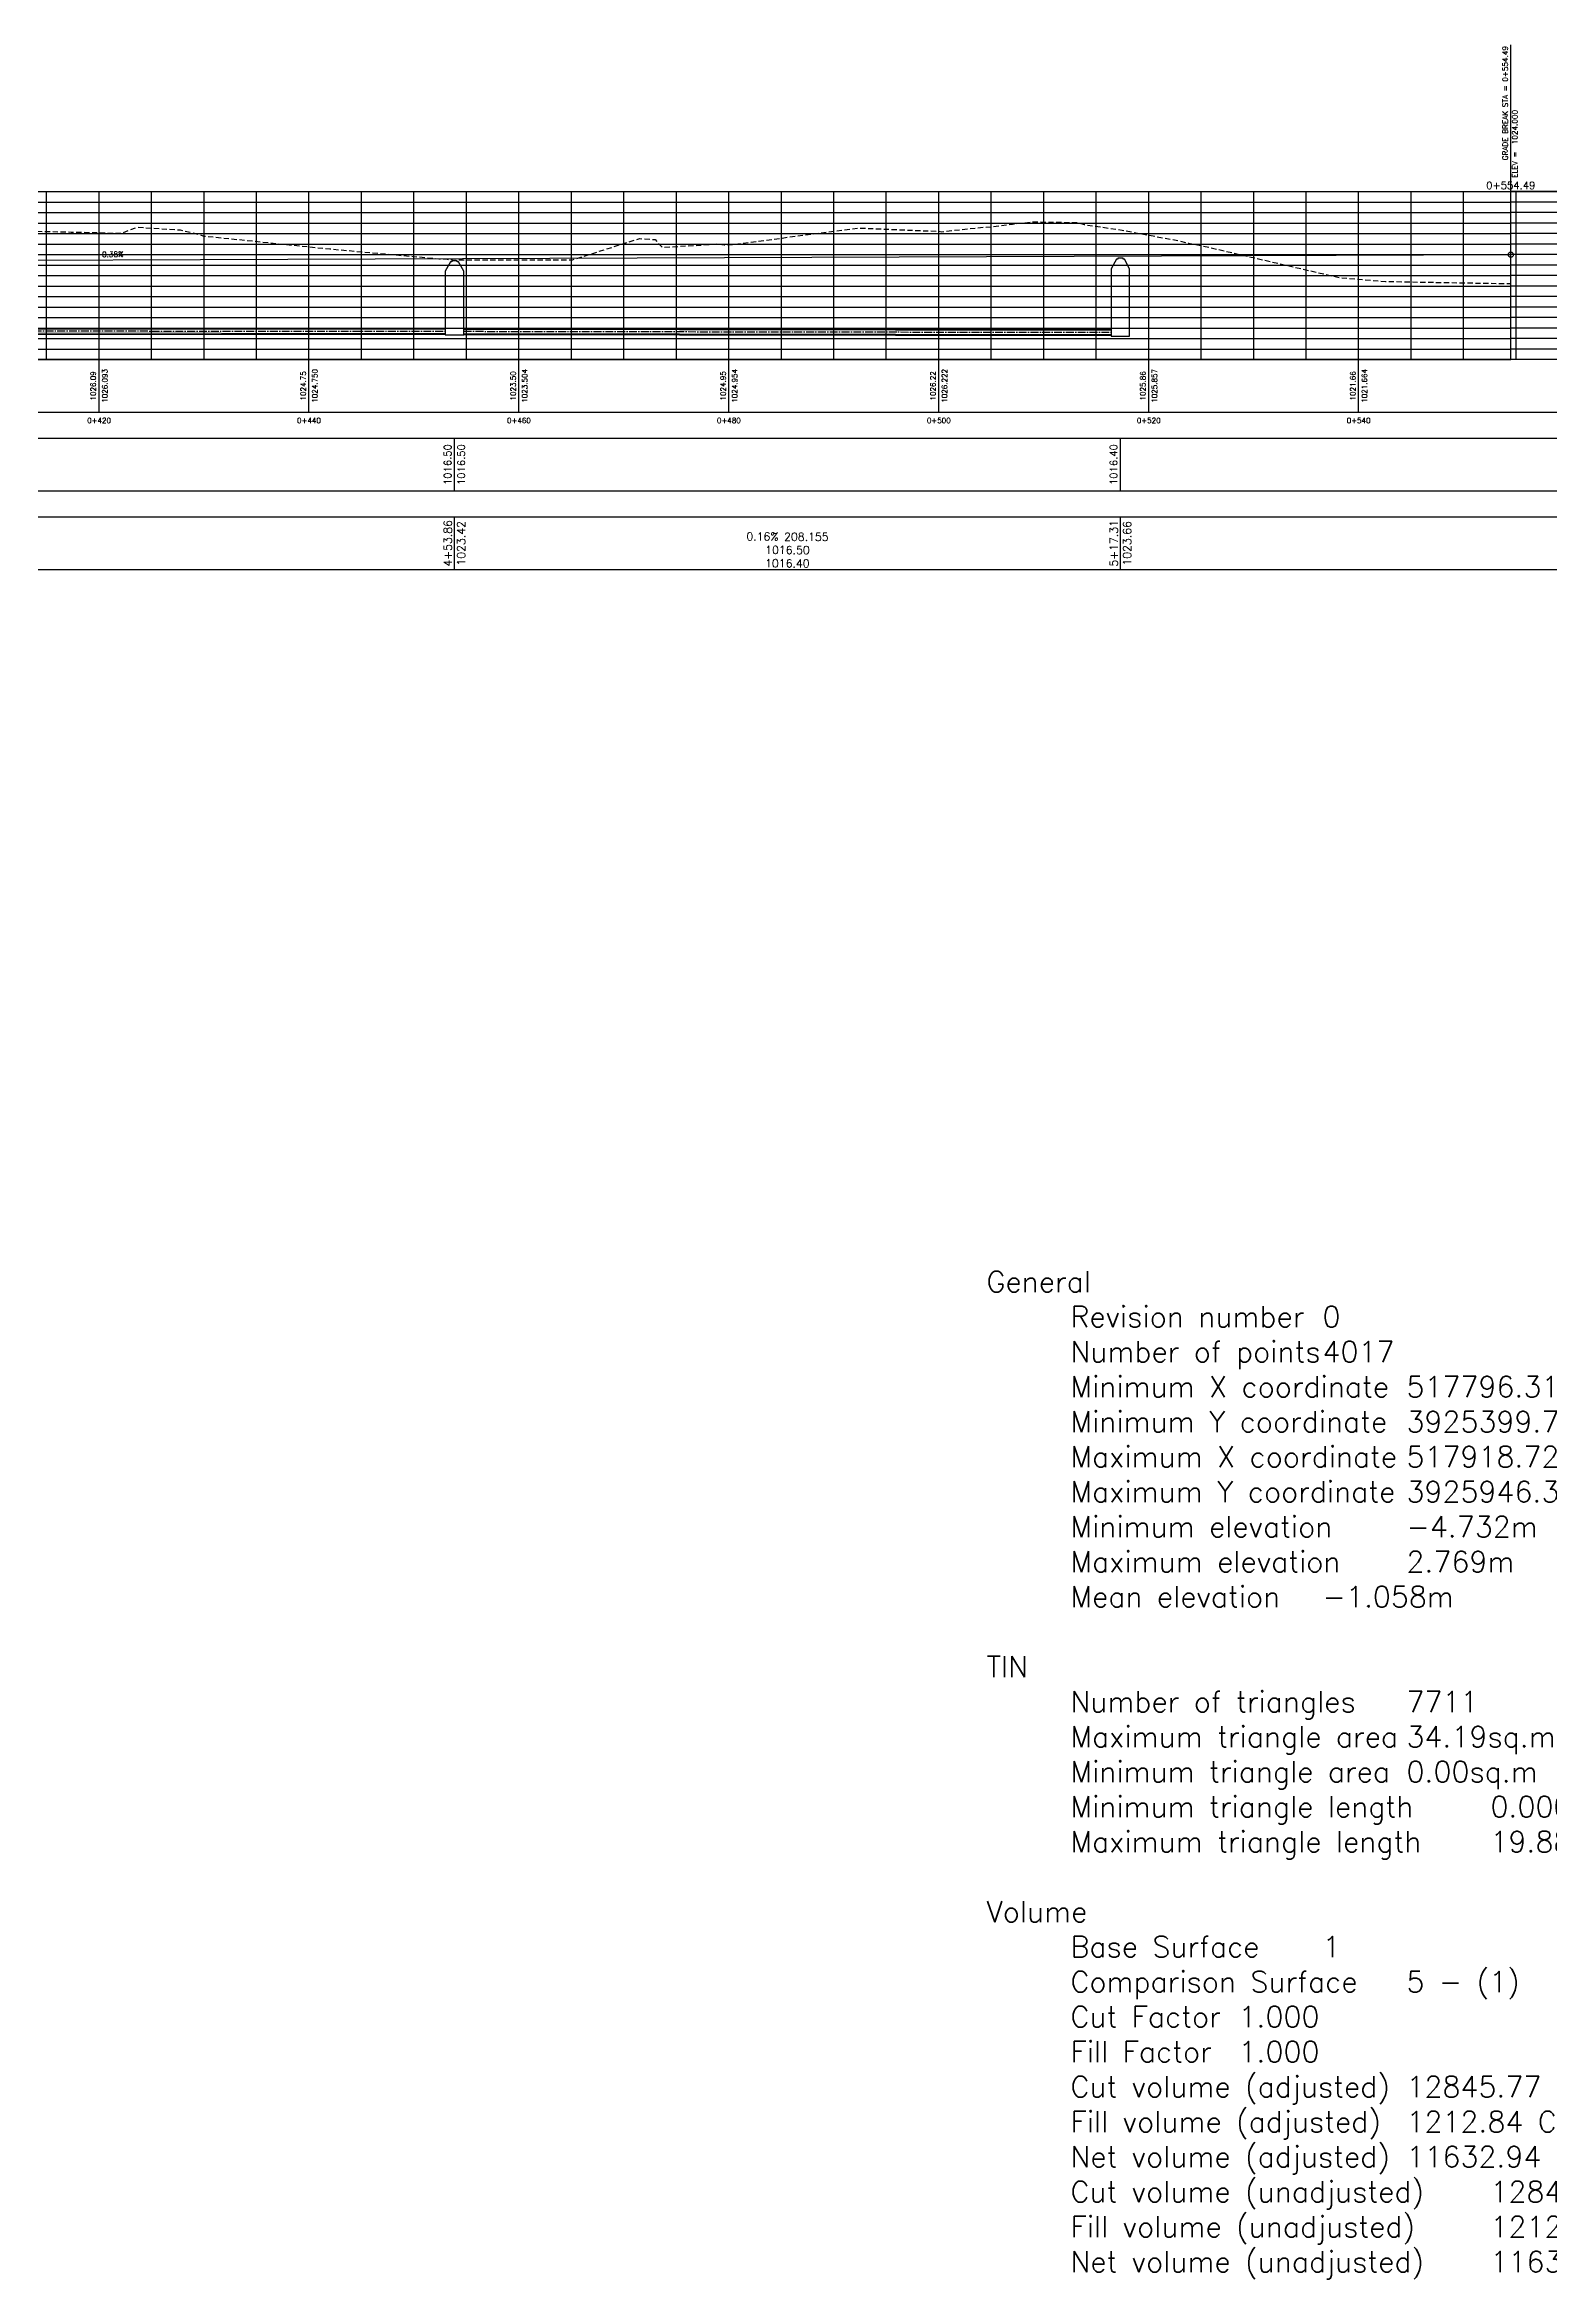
# Model space of a CAD drawing. Header units: metres. Extents: x 517023 to 519141, y 3924953 to 3927827.
# Drawn here: x 518665.9 to 518809.4, y 3925082.5 to 3925295.3 of the extents above; entities that cross this region are included whole.
import ezdxf

# ---------------------------------------------------------------- set-up
doc = ezdxf.new("R2010")
doc.units = ezdxf.units.M
doc.linetypes.add('CENTER2', pattern=[1.125, 0.75, -0.125, 0.125, -0.125])
doc.linetypes.add('DASHED', pattern=[0.75, 0.5, -0.25])
for name, color, linetype in [('C-ROAD-PROF', 1, 'DASHED'), ('C-ROAD-PROF-GRID-GEOM', 5, 'Continuous'), ('C-ROAD-PROF-GRID-MAJR', 8, 'Continuous'), ('C-ROAD-PROF-GRID-MINR', 8, 'Continuous'), ('C-ROAD-PROF-PROP', 150, 'Continuous'), ('C-ROAD-PROF-STAN-GEOM', 11, 'Continuous'), ('C-ROAD-PROF-TEXT', 11, 'Continuous'), ('C-ROAD-PROF-TICK', 7, 'Continuous'), ('C-ROAD-PROF-TTLB', 5, 'Continuous'), ('C-STRM-CNTR', 170, 'CENTER2'), ('C-STRM-PIPE', 170, 'Continuous'), ('C-STRM-PROF', 170, 'Continuous')]:
    doc.layers.add(name, color=color, linetype=linetype)
doc.styles.get("Standard").update_dxf_attribs({"font": 'simplex.shx'})

# ---------------------------------------------------------------- blocks, each defined once
blk = doc.blocks.new('AeccTickCircle')
blk.add_circle((0, 0), 1)

msp = doc.modelspace()

# ---------------------------------------------------------------- linework, layer by layer
at = {"layer": 'C-ROAD-PROF', "color": 1, "linetype": 'DASHED', "lineweight": -3, "flags": 128}
msp.add_lwpolyline([(518251.0986318761, 3925276.855517745), (518254.1993466469, 3925276.725293723), (518255.2356005156, 3925276.6827903), (518255.4335888023, 3925276.680222045), (518256.3207707692, 3925276.683098055), (518266.4510660442, 3925276.491573351), (518270.2862210267, 3925275.792761287), (518271.3936032843, 3925275.616085996), (518274.8517739028, 3925275.879752503), (518276.9081669672, 3925275.296120526), (518280.1904648062, 3925275.204891581), (518280.4413073132, 3925275.216922198), (518282.6343048324, 3925274.933978218), (518292.873548343, 3925275.974731723), (518294.8801007308, 3925276.17428244), (518299.9392423172, 3925276.481556156), (518313.824576807, 3925277.249242967), (518316.3348352997, 3925277.375472444), (518325.3260573662, 3925277.255668251), (518330.8713967302, 3925277.17532159), (518333.1962961858, 3925277.088147294), (518347.5403863534, 3925276.998865503), (518355.4972857611, 3925276.424887716), (518356.6855296029, 3925276.419611655), (518356.9186287276, 3925276.454079935), (518364.1660558598, 3925276.488143584), (518370.0660838575, 3925276.507716536), (518371.9520280443, 3925276.5087573), (518371.9647931724, 3925276.50242729), (518372.0537311726, 3925276.477667473), (518372.477403859, 3925276.458632426), (518375.9661118553, 3925276.644891977), (518381.8661398531, 3925276.961115283), (518382.2382633003, 3925276.981134448), (518386.9146823941, 3925277.252766255), (518387.0253425995, 3925277.276985259), (518387.0700441318, 3925277.286046878), (518387.2694792798, 3925277.330400154), (518387.7661678509, 3925277.406644095), (518391.8504786625, 3925278.047105604), (518393.6661958486, 3925278.018557588), (518395.1621627089, 3925277.994354737), (518395.4796316079, 3925277.914849885), (518399.5662238464, 3925277.634455565), (518405.4662518442, 3925277.224877635), (518408.8385362392, 3925276.988087915), (518411.3662798419, 3925276.92919809), (518416.2868439194, 3925276.813018927), (518417.2663078397, 3925276.802110556), (518423.098035949, 3925276.734938236), (518423.1663358375, 3925276.731824678), (518427.6610684835, 3925276.524321723), (518429.0663638353, 3925276.582713949), (518434.966391833, 3925276.8240115), (518440.8664198308, 3925277.061417587), (518442.2761320362, 3925277.117204071), (518446.1445233549, 3925276.995661699), (518446.7664478286, 3925276.994168999), (518452.4431215808, 3925276.983016455), (518465.220281428, 3925276.668355479), (518477.1078453857, 3925276.640110655), (518486.5417181242, 3925275.653904307), (518487.732976218, 3925275.530751307), (518490.3047667839, 3925275.409399656), (518494.0678154436, 3925275.242887469), (518494.2084127319, 3925275.237081506), (518497.8308641033, 3925275.390282904), (518501.2648174274, 3925275.543447404), (518501.593912763, 3925275.526225171), (518504.3898712225, 3925275.393917094), (518504.406665205, 3925275.394546542), (518505.3569614227, 3925275.314498096), (518509.1200100824, 3925275.015894846), (518512.8830587421, 3925274.735790552), (518514.3281407165, 3925274.635372676), (518515.0476977816, 3925274.633848092), (518515.5080199079, 3925274.638815406), (518516.6461074018, 3925274.63690155), (518520.4091560615, 3925274.631998803), (518520.5892141441, 3925274.631832508), (518521.939510182, 3925274.644701928), (518524.1722047212, 3925274.632673247), (518527.9352533809, 3925274.613896611), (518531.6983020406, 3925274.596624428), (518535.4613507003, 3925274.580863689), (518536.0747969666, 3925274.578541831), (518539.0065236962, 3925274.542761215), (518539.22439936, 3925274.552149313), (518549.3031759644, 3925274.985780569), (518552.3818537113, 3925275.329282666), (518553.5689020137, 3925275.229690377), (518561.5210722303, 3925275.833911316), (518565.5668064845, 3925276.051575514), (518572.0991449395, 3925276.229694932), (518584.2020054057, 3925276.766018481), (518591.2575872845, 3925276.950692278), (518603.7690679235, 3925277.311411364), (518609.3339963356, 3925277.444353933), (518627.0531939786, 3925277.499222809), (518630.1719828158, 3925277.486489153), (518630.4041612818, 3925277.483314662), (518630.7152101119, 3925277.498010246), (518631.0613345572, 3925277.48876333), (518642.3770385526, 3925277.631106033), (518642.6023853574, 3925277.631505299), (518650.3946224994, 3925277.619273319), (518657.9563197985, 3925277.688168104), (518658.7004629054, 3925277.688416321), (518659.8481834798, 3925277.676123091), (518668.4562220896, 3925277.496585269), (518673.2186595994, 3925277.381825117), (518674.7618686798, 3925277.964062504), (518678.8272135958, 3925277.696331978), (518680.5851768783, 3925277.287350064), (518680.977877002, 3925277.124921755), (518681.0833299172, 3925277.114000882), (518693.0783946521, 3925275.887640568), (518703.4774398911, 3925274.953362504), (518704.2712587063, 3925274.902578833), (518704.963408331, 3925274.830311532), (518716.2082690372, 3925274.855701093), (518722.6126893216, 3925276.876957096), (518724.0783520131, 3925276.771044225), (518724.7404154097, 3925276.032695161), (518728.1821476119, 3925276.236811597), (518730.0179859216, 3925276.370197154), (518730.6620017296, 3925276.264142751), (518731.5325612288, 3925276.323858294), (518743.5054769836, 3925277.87870821), (518751.1083644239, 3925277.562284177), (518751.390247878, 3925277.50276439), (518752.3598287201, 3925277.646228014), (518753.1074392873, 3925277.714357799), (518755.3189487916, 3925277.951021087), (518756.1294806094, 3925277.992485156), (518758.1195158903, 3925278.243019183), (518759.8069884022, 3925278.44458798), (518760.5021956339, 3925278.463783953), (518764.3635354929, 3925278.390290135), (518764.9494286287, 3925278.210949329), (518768.5736472369, 3925277.669985408), (518774.0954159277, 3925276.63643712), (518774.9150841085, 3925276.429638418), (518775.9025285069, 3925276.256727684), (518789.2615452503, 3925273.160392017), (518793.6459115133, 3925272.787007662), (518801.8793343526, 3925272.642378842), (518805.5923002888, 3925272.581776706)], dxfattribs=at)
at = {"layer": 'C-ROAD-PROF-GRID-GEOM', "color": 5, "linetype": 'Continuous', "lineweight": -3}
msp.add_line((518805.592300289, 3925265.34037895), (518805.592300289, 3925281.34037895), dxfattribs=at)
at = {"layer": 'C-ROAD-PROF-GRID-MAJR', "color": 8, "linetype": 'Continuous', "lineweight": -3}
for p, q in [((518249.0986318761, 3925281.34037895), (518805.592300289, 3925281.34037895)), ((518671.0986318761, 3925265.34037895), (518671.0986318761, 3925281.34037895)), ((518691.0986318761, 3925265.34037895), (518691.0986318761, 3925281.34037895)), ((518711.0986318761, 3925265.34037895), (518711.0986318761, 3925281.34037895)), ((518731.0986318761, 3925265.34037895), (518731.0986318761, 3925281.34037895)), ((518751.0986318761, 3925265.34037895), (518751.0986318761, 3925281.34037895)), ((518771.0986318761, 3925265.34037895), (518771.0986318761, 3925281.34037895)), ((518791.0986318761, 3925265.34037895), (518791.0986318761, 3925281.34037895)), ((518813.0986318761, 3925281.34037895), (518805.592300289, 3925281.34037895)), ((518249.0986318761, 3925279.34037895), (518805.592300289, 3925279.34037895)), ((518249.0986318761, 3925277.34037895), (518805.592300289, 3925277.34037895)), ((518813.0986318761, 3925279.34037895), (518805.592300289, 3925279.34037895)), ((518813.0986318761, 3925277.34037895), (518805.592300289, 3925277.34037895)), ((518249.0986318761, 3925275.34037895), (518805.592300289, 3925275.34037895)), ((518813.0986318761, 3925275.34037895), (518805.592300289, 3925275.34037895)), ((518249.0986318761, 3925273.34037895), (518805.592300289, 3925273.34037895)), ((518813.0986318761, 3925273.34037895), (518805.592300289, 3925273.34037895)), ((518249.0986318761, 3925271.34037895), (518805.592300289, 3925271.34037895)), ((518813.0986318761, 3925271.34037895), (518805.592300289, 3925271.34037895)), ((518249.0986318761, 3925269.34037895), (518805.592300289, 3925269.34037895)), ((518813.0986318761, 3925269.34037895), (518805.592300289, 3925269.34037895)), ((518249.0986318761, 3925267.34037895), (518805.592300289, 3925267.34037895)), ((518813.0986318761, 3925267.34037895), (518805.592300289, 3925267.34037895)), ((518249.0986318761, 3925265.34037895), (518805.592300289, 3925265.34037895)), ((518813.0986318761, 3925265.34037895), (518805.592300289, 3925265.34037895))]:
    msp.add_line(p, q, dxfattribs=at)
at = {"layer": 'C-ROAD-PROF-GRID-MINR', "color": 8, "linetype": 'Continuous', "lineweight": -3}
for p, q in [((518249.0986318761, 3925280.34037895), (518805.592300289, 3925280.34037895)), ((518666.0986318761, 3925265.34037895), (518666.0986318761, 3925281.34037895)), ((518676.0986318761, 3925265.34037895), (518676.0986318761, 3925281.34037895)), ((518681.0986318761, 3925265.34037895), (518681.0986318761, 3925281.34037895)), ((518686.0986318761, 3925265.34037895), (518686.0986318761, 3925281.34037895)), ((518696.0986318761, 3925265.34037895), (518696.0986318761, 3925281.34037895)), ((518701.0986318761, 3925265.34037895), (518701.0986318761, 3925281.34037895)), ((518706.0986318761, 3925265.34037895), (518706.0986318761, 3925281.34037895)), ((518716.0986318761, 3925265.34037895), (518716.0986318761, 3925281.34037895)), ((518721.0986318761, 3925265.34037895), (518721.0986318761, 3925281.34037895)), ((518726.0986318761, 3925265.34037895), (518726.0986318761, 3925281.34037895)), ((518736.0986318761, 3925265.34037895), (518736.0986318761, 3925281.34037895)), ((518741.0986318761, 3925265.34037895), (518741.0986318761, 3925281.34037895)), ((518746.0986318761, 3925265.34037895), (518746.0986318761, 3925281.34037895)), ((518756.0986318761, 3925265.34037895), (518756.0986318761, 3925281.34037895)), ((518761.0986318761, 3925265.34037895), (518761.0986318761, 3925281.34037895)), ((518766.0986318761, 3925265.34037895), (518766.0986318761, 3925281.34037895)), ((518776.0986318761, 3925265.34037895), (518776.0986318761, 3925281.34037895)), ((518781.0986318761, 3925265.34037895), (518781.0986318761, 3925281.34037895)), ((518786.0986318761, 3925265.34037895), (518786.0986318761, 3925281.34037895)), ((518796.0986318761, 3925265.34037895), (518796.0986318761, 3925281.34037895)), ((518801.0986318761, 3925265.34037895), (518801.0986318761, 3925281.34037895)), ((518813.0986318761, 3925280.34037895), (518805.592300289, 3925280.34037895)), ((518806.0986318761, 3925265.34037895), (518806.0986318761, 3925281.34037895)), ((518249.0986318761, 3925278.34037895), (518805.592300289, 3925278.34037895)), ((518813.0986318761, 3925278.34037895), (518805.592300289, 3925278.34037895)), ((518249.0986318761, 3925276.34037895), (518805.592300289, 3925276.34037895)), ((518813.0986318761, 3925276.34037895), (518805.592300289, 3925276.34037895)), ((518249.0986318761, 3925274.34037895), (518805.592300289, 3925274.34037895)), ((518813.0986318761, 3925274.34037895), (518805.592300289, 3925274.34037895)), ((518249.0986318761, 3925272.34037895), (518805.592300289, 3925272.34037895)), ((518813.0986318761, 3925272.34037895), (518805.592300289, 3925272.34037895)), ((518249.0986318761, 3925270.34037895), (518805.592300289, 3925270.34037895)), ((518813.0986318761, 3925270.34037895), (518805.592300289, 3925270.34037895)), ((518249.0986318761, 3925268.34037895), (518805.592300289, 3925268.34037895)), ((518813.0986318761, 3925268.34037895), (518805.592300289, 3925268.34037895)), ((518249.0986318761, 3925266.34037895), (518805.592300289, 3925266.34037895)), ((518813.0986318761, 3925266.34037895), (518805.592300289, 3925266.34037895))]:
    msp.add_line(p, q, dxfattribs=at)
at = {"layer": 'C-ROAD-PROF-PROP', "color": 150, "linetype": 'Continuous', "lineweight": -3, "ltscale": 2, "flags": 128}
msp.add_lwpolyline([(518251.0986318761, 3925275.34037895), (518364.1660558598, 3925276.34037895), (518446.7664478286, 3925276.994168999), (518486.5417181242, 3925275.653904307), (518539.2243993602, 3925274.34037895), (518805.5923002888, 3925275.34037895)], dxfattribs=at)
at = {"layer": 'C-ROAD-PROF-STAN-GEOM', "color": 11, "linetype": 'Continuous', "lineweight": -3}
msp.add_line((518805.5923002888, 3925275.34037895), (518805.5923002888, 3925295.34037895), dxfattribs=at)
at = {"layer": 'C-ROAD-PROF-TEXT', "color": 11, "linetype": 'Continuous', "lineweight": -3}
msp.add_line((518805.592300289, 3925281.09037895), (518805.592300289, 3925281.59037895), dxfattribs=at)
at = {"layer": 'C-ROAD-PROF-TICK', "color": 7, "linetype": 'Continuous', "lineweight": -3}
for p, q in [((518671.0986318761, 3925260.34037895), (518671.0986318761, 3925265.34037895)), ((518691.0986318761, 3925260.34037895), (518691.0986318761, 3925265.34037895)), ((518711.0986318761, 3925260.34037895), (518711.0986318761, 3925265.34037895)), ((518731.0986318761, 3925260.34037895), (518731.0986318761, 3925265.34037895)), ((518751.0986318761, 3925260.34037895), (518751.0986318761, 3925265.34037895)), ((518771.0986318761, 3925260.34037895), (518771.0986318761, 3925265.34037895)), ((518791.0986318761, 3925260.34037895), (518791.0986318761, 3925265.34037895)), ((518704.9608889334, 3925252.84037895), (518704.9608889334, 3925257.84037895)), ((518768.4064039134, 3925252.84037895), (518768.4064039134, 3925257.84037895)), ((518704.9608889334, 3925245.34037895), (518704.9608889334, 3925250.34037895)), ((518768.4064039134, 3925245.34037895), (518768.4064039134, 3925250.34037895))]:
    msp.add_line(p, q, dxfattribs=at)
at = {"layer": 'C-ROAD-PROF-TTLB', "color": 5, "linetype": 'Continuous', "lineweight": -3}
msp.add_line((518249.0986318761, 3925281.34037895), (518813.0986318761, 3925281.34037895), dxfattribs=at)
for points in [[(518249.0986318761, 3925260.34037895), (518813.0986318761, 3925260.34037895), (518813.0986318761, 3925265.34037895), (518249.0986318761, 3925265.34037895)], [(518249.0986318761, 3925252.84037895), (518813.0986318761, 3925252.84037895), (518813.0986318761, 3925257.84037895), (518249.0986318761, 3925257.84037895)], [(518249.0986318761, 3925245.34037895), (518813.0986318761, 3925245.34037895), (518813.0986318761, 3925250.34037895), (518249.0986318761, 3925250.34037895)]]:
    msp.add_3dface(points, dxfattribs=at)
at = {"layer": 'C-STRM-CNTR', "color": 6, "linetype": 'CENTER2', "lineweight": -3}
for p, q in [((518599.6223019846, 3925268.139555139), (518704.0858889334, 3925268.041202762)), ((518705.8358889334, 3925268.038999815), (518767.5314039134, 3925267.941758086))]:
    msp.add_line(p, q, dxfattribs=at)
at = {"layer": 'C-STRM-PIPE', "color": 140, "linetype": 'Continuous', "lineweight": -3}
for p, q in [((518599.6223019846, 3925268.439555138), (518704.0858889334, 3925268.341202762)), ((518599.6223019846, 3925267.839555139), (518704.0858889334, 3925267.741202762)), ((518705.8358889334, 3925268.338999814), (518767.5314039134, 3925268.241758086)), ((518705.8358889334, 3925267.738999815), (518767.5314039134, 3925267.641758087))]:
    msp.add_line(p, q, dxfattribs=at)
at = {"layer": 'C-STRM-PIPE', "color": 150, "linetype": 'Continuous', "lineweight": -3}
for p, q in [((518599.6223019846, 3925268.339555139), (518704.0858889334, 3925268.241202762)), ((518599.6223019846, 3925267.939555138), (518704.0858889334, 3925267.841202762)), ((518705.8358889334, 3925268.238999815), (518767.5314039134, 3925268.141758087)), ((518705.8358889334, 3925267.838999814), (518767.5314039134, 3925267.741758086))]:
    msp.add_line(p, q, dxfattribs=at)
at = {"layer": 'C-STRM-PIPE', "color": 3, "linetype": 'DASHED', "lineweight": -3}
msp.add_line((518597.8723019846, 3925265.34037895), (518731.7962901872, 3925265.34037895), dxfattribs=at)
at = {"layer": 'C-STRM-PIPE', "color": 6, "linetype": 'CENTER2', "lineweight": -3}
msp.add_line((518597.8723019846, 3925265.34037895), (518731.7962901872, 3925265.34037895), dxfattribs=at)
at = {"layer": 'C-STRM-PROF', "color": 6, "linetype": 'Continuous', "lineweight": -3}
for p, q in [((518704.5708889334, 3925274.662587891), (518704.0858889334, 3925273.762587891)), ((518704.0858889334, 3925273.762587891), (518704.0858889334, 3925267.690377892)), ((518704.6958889334, 3925274.662587891), (518704.5708889334, 3925274.662587891)), ((518705.2258889334, 3925274.762587891), (518704.6958889334, 3925274.762587891)), ((518704.6958889334, 3925274.762587891), (518704.6958889334, 3925274.662587891)), ((518705.2258889334, 3925274.662587891), (518705.2258889334, 3925274.762587891)), ((518705.3508889334, 3925274.662587891), (518705.2258889334, 3925274.662587891)), ((518705.8358889334, 3925273.762587891), (518705.3508889334, 3925274.662587891)), ((518705.8358889334, 3925267.690377892), (518705.8358889334, 3925273.762587891)), ((518768.0164039134, 3925274.900775431), (518767.5314039134, 3925274.000775431)), ((518767.5314039134, 3925274.000775431), (518767.5314039134, 3925267.590375431)), ((518768.1414039134, 3925274.900775431), (518768.0164039134, 3925274.900775431)), ((518768.6714039134, 3925275.000775431), (518768.1414039134, 3925275.000775431)), ((518768.1414039134, 3925275.000775431), (518768.1414039134, 3925274.900775431)), ((518768.6714039134, 3925274.900775431), (518768.6714039134, 3925275.000775431)), ((518768.7964039134, 3925274.900775431), (518768.6714039134, 3925274.900775431)), ((518769.2814039134, 3925274.000775431), (518768.7964039134, 3925274.900775431)), ((518769.2814039134, 3925267.590375431), (518769.2814039134, 3925274.000775431)), ((518704.0858889334, 3925267.690377892), (518705.8358889334, 3925267.690377892)), ((518767.5314039134, 3925267.590375431), (518769.2814039134, 3925267.590375431))]:
    msp.add_line(p, q, dxfattribs=at)

# ---------------------------------------------------------------- block references
at = {"layer": 'C-ROAD-PROF-STAN-GEOM', "color": 11, "linetype": 'Continuous', "lineweight": -3, "xscale": 0.2500000000000001, "yscale": 0.2500000000000001, "zscale": 0.2500000000000001}
msp.add_blockref('AeccTickCircle', (518805.5923002888, 3925275.34037895), dxfattribs=at)

# ---------------------------------------------------------------- texts
at = {"insert": (518755.6503414669, 3925181.831863738), "char_height": 2, "width": 77.4, "attachment_point": 1}
msp.add_mtext('\\PGeneral\\P^IRevision number^I0\\P^INumber of points^I4017\\P^IMinimum X coordinate^I517796.319m\\P^IMinimum Y coordinate^I3925399.754m\\P^IMaximum X coordinate^I517918.723m\\P^IMaximum Y coordinate^I3925946.370m\\P^IMinimum elevation^I-4.732m\\P^IMaximum elevation^I2.769m\\P^IMean elevation^I-1.058m\\P\\PTIN\\P^INumber of triangles^I7711\\P^IMaximum triangle area^I34.19sq.m\\P^IMinimum triangle area^I0.00sq.m\\P^IMinimum triangle length^I0.000m\\P^IMaximum triangle length^I19.887m\\P\\PVolume\\P^IBase Surface^I1\\P^IComparison Surface^I5 - (1)\\P^ICut Factor^I1.000\\P^IFill Factor^I1.000\\P^ICut volume (adjusted)^I12845.77 Cu. M.\\P^IFill volume (adjusted)^I1212.84 Cu. M.\\P^INet volume (adjusted)^I11632.94 Cu. M.<Cut>\\P^ICut volume (unadjusted)^I12845.77 Cu. M.\\P^IFill volume (unadjusted)^I1212.84 Cu. M.\\P^INet volume (unadjusted)^I11632.94 Cu. M.<Cut>\\P', dxfattribs=at)
at = {"layer": 'C-ROAD-PROF-STAN-GEOM', "color": 11, "linetype": 'Continuous', "lineweight": -3, "char_height": 0.508, "rotation": 90}
for s, insert, attachment_point in [('GRADE BREAK STA = 0+554.49', (518805.3153002888, 3925295.21337895), 9), ('ELEV =  1024.000', (518805.7193002888, 3925282.658521808), 1)]:
    msp.add_mtext(s, dxfattribs=dict(at, insert=insert, attachment_point=attachment_point))
at = {"layer": 'C-ROAD-PROF-TEXT', "color": 11, "linetype": 'Continuous', "lineweight": -3}
for s, insert, char_height, attachment_point in [('0+554.49', (518805.592300289, 3925281.59037895), 0.7000000000000001, 8), ('0+420', (518671.0986318761, 3925259.790378969), 0.5, 2), ('0+440', (518691.0986318761, 3925259.790378969), 0.5, 2), ('0+460', (518711.0986318761, 3925259.790378969), 0.5, 2), ('0+480', (518731.0986318761, 3925259.790378969), 0.5, 2), ('0+500', (518751.0986318761, 3925259.790378969), 0.5, 2), ('0+520', (518771.0986318761, 3925259.790378969), 0.5, 2), ('0+540', (518791.0986318761, 3925259.790378969), 0.5, 2)]:
    msp.add_mtext(s, dxfattribs=dict(at, insert=insert, char_height=char_height, attachment_point=attachment_point))
for s, insert, char_height, attachment_point, rotation in [('0.38%', (518672.4073099167, 3925275.117376998), 0.508, 8, 0.21509915473606483), ('1026.09', (518670.7986318761, 3925262.840378969), 0.5, 8, 90), ('1026.093', (518671.3986318762, 3925262.840378969), 0.5, 2, 90), ('1024.75', (518690.7986318761, 3925262.840378969), 0.5, 8, 90), ('1024.750', (518691.3986318762, 3925262.840378969), 0.5, 2, 90), ('1023.50', (518710.7986318761, 3925262.840378969), 0.5, 8, 90), ('1023.504', (518711.3986318762, 3925262.840378969), 0.5, 2, 90), ('1024.95', (518730.7986318761, 3925262.840378969), 0.5, 8, 90), ('1024.954', (518731.3986318762, 3925262.840378969), 0.5, 2, 90), ('1026.22', (518750.7986318761, 3925262.840378969), 0.5, 8, 90), ('1026.222', (518751.3986318762, 3925262.840378969), 0.5, 2, 90), ('1025.86', (518770.7986318761, 3925262.840378969), 0.5, 8, 90), ('1025.857', (518771.3986318762, 3925262.840378969), 0.5, 2, 90), ('1021.66', (518790.7986318761, 3925262.840378969), 0.5, 8, 90), ('1021.664', (518791.3986318762, 3925262.840378969), 0.5, 2, 90), ('1016.50', (518704.6608889333, 3925255.34037895), 0.7000000000000001, 8, 90), ('1016.50', (518705.2608889334, 3925255.34037895), 0.7000000000000001, 2, 90), ('1016.40', (518768.1064039133, 3925255.34037895), 0.7000000000000001, 8, 90), ('{\\Fsimplex.shx|c0;4+53.86}', (518704.7068889334, 3925247.840378932), 0.762, 8, 90), ('{\\Fsimplex.shx|c0;1023.42}', (518705.2148889333, 3925247.840378932), 0.762, 2, 90), ('{\\Fsimplex.shx|c0;5+17.31}', (518768.1524039134, 3925247.840378932), 0.762, 8, 90), ('{\\Fsimplex.shx|c0;1023.66}', (518768.6604039134, 3925247.840378932), 0.762, 2, 90), ('0.16% 208.155', (518736.6850583738, 3925248.094375007), 0.762, 8, 359.68149913450657), ('{\\Fsimplex.shx|c0;1016.50\\P1016.40}', (518736.6822344729, 3925247.586382857), 0.762, 2, 359.68149913450657)]:
    msp.add_mtext(s, dxfattribs=dict(at, insert=insert, char_height=char_height, attachment_point=attachment_point, rotation=rotation))

doc.saveas('drawing.dxf')
